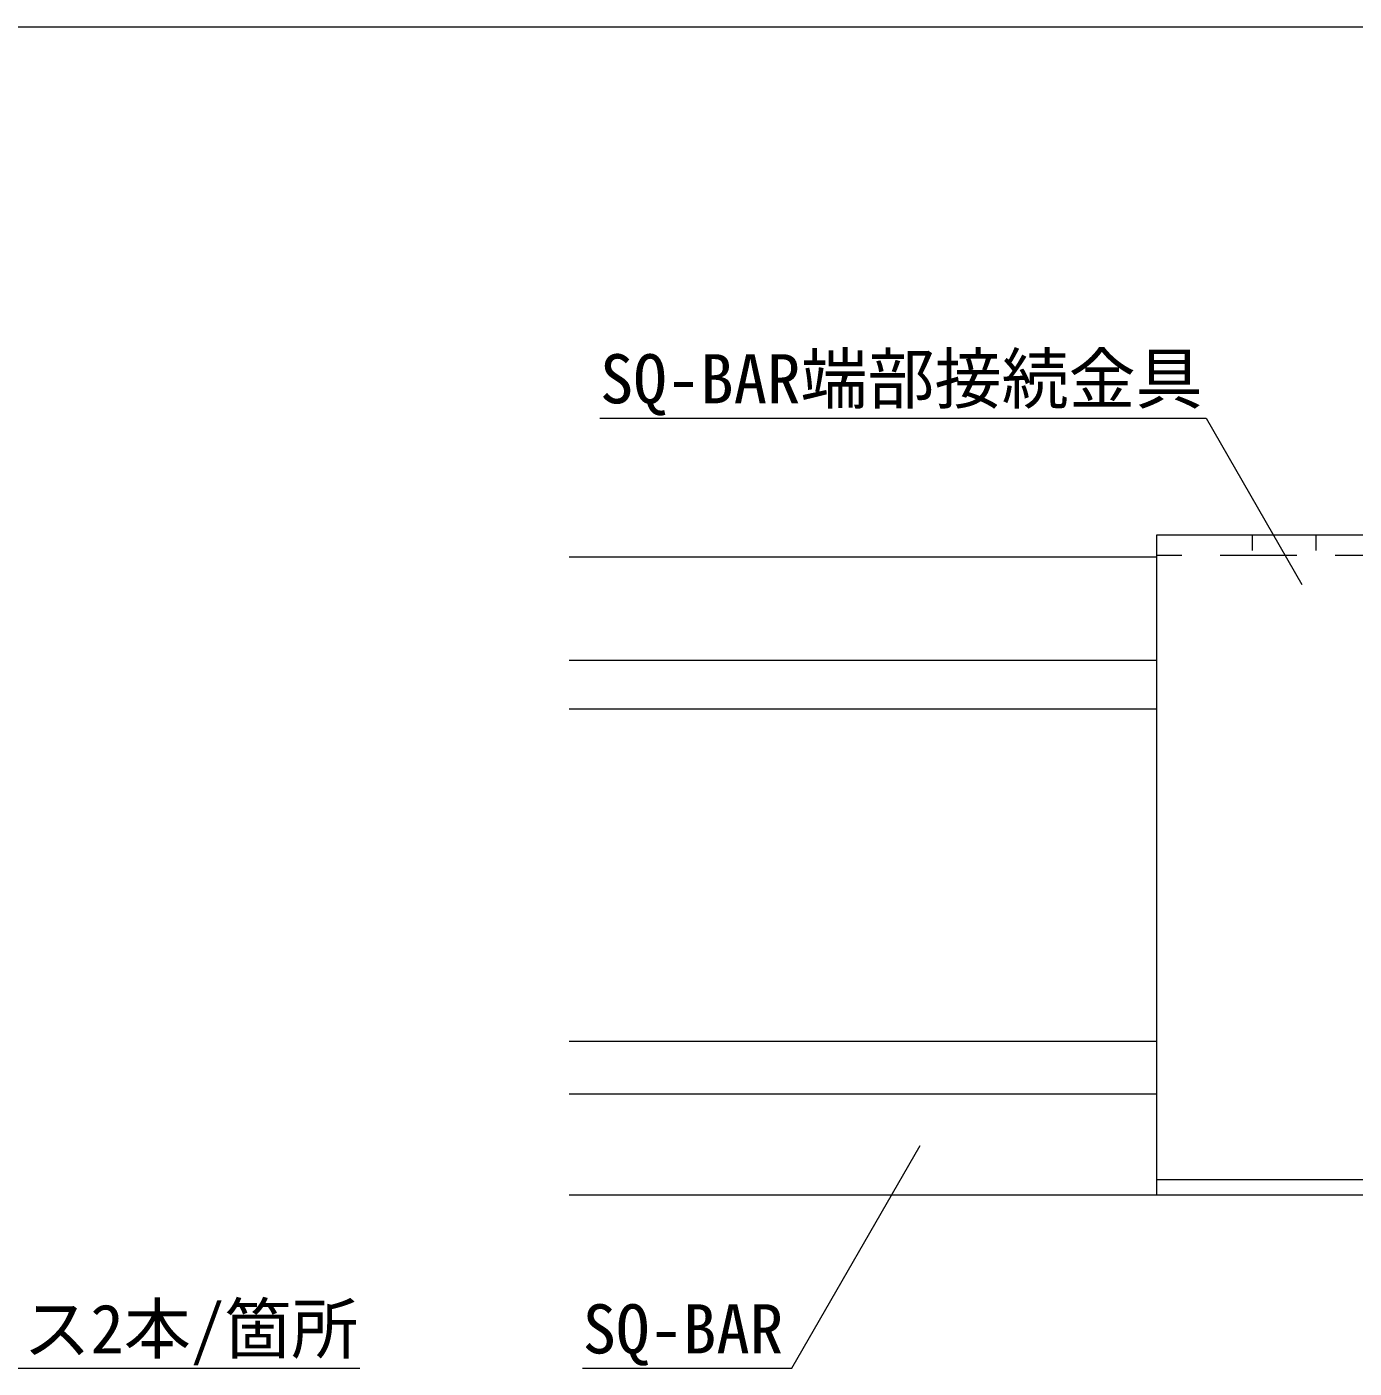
# Model space of a CAD drawing. Units: millimetres on the paper, with parts at other scales. Extents: x -195 to 195, y -135 to 132.
# Drawn here: x -69.09 to -34.44, y -106.98 to -71.97 of the extents above; entities that cross this region are included whole.
import ezdxf
from ezdxf.enums import TextEntityAlignment as Align

# ---------------------------------------------------------------- set-up
doc = ezdxf.new("R2010")
doc.units = ezdxf.units.MM
doc.linetypes.add('DASHED2', pattern=[3, 2, -1])
for name, color, linetype, lineweight in [('2-2_野縁受け', 3, 'Continuous', 18), ('2-6_文字', 7, 'Continuous', 18), ('2-B_補強金具・金具・その他', 7, 'Continuous', 18), ('F-3_野縁', 3, 'Continuous', 18)]:
    doc.layers.add(name, color=color, linetype=linetype, lineweight=lineweight)
doc.styles.add('ＭＳ ゴシック', font='')
doc.styles.get('ＭＳ ゴシック').set_extended_font_data('MS Gothic')

msp = doc.modelspace()

# ---------------------------------------------------------------- linework, layer by layer
at = {"layer": '2-2_野縁受け'}
for p, q in [((-54.939, -85.803), (-39.603, -85.803)), ((-54.939, -88.5), (-39.603, -88.5)), ((-54.939, -89.773), (-39.603, -89.773)), ((-54.939, -98.451), (-39.603, -98.451)), ((-54.939, -99.822), (-39.603, -99.822)), ((-22.153, -102.47), (-54.939, -102.47))]:
    msp.add_line(p, q, dxfattribs=at)
at = {"layer": '2-6_文字'}
for p, q in [((-49.124, -106.983), (-45.769, -101.171)), ((-70.934, -106.983), (-60.398, -106.983)), ((-54.583, -106.983), (-49.124, -106.983))]:
    msp.add_line(p, q, dxfattribs=at)
msp.add_lwpolyline([(-54.131, -82.182), (-38.307, -82.182), (-35.801, -86.522)], dxfattribs=at)
at = {"layer": '2-B_補強金具・金具・その他'}
for p, q in [((-39.603, -85.237), (-39.603, -102.47)), ((-32.937, -85.237), (-39.603, -85.237)), ((-20.07, -102.07), (-39.603, -102.07)), ((-20.07, -102.47), (-39.603, -102.47))]:
    msp.add_line(p, q, dxfattribs=at)
at = {"layer": '2-B_補強金具・金具・その他', "linetype": 'DASHED2'}
for p, q in [((-37.103, -85.237), (-37.103, -85.637)), ((-35.437, -85.237), (-35.437, -85.637)), ((-32.937, -85.77), (-39.603, -85.77))]:
    msp.add_line(p, q, dxfattribs=at)
at = {"layer": 'F-3_野縁'}
msp.add_line((-191, -71.969), (-2.548, -71.969), dxfattribs=at)

# ---------------------------------------------------------------- texts
at = {"layer": '2-6_文字', "style": 'ＭＳ ゴシック'}
for s, p in [('SQ-BAR端部接続金具', (-54.131, -82.182)), ('ビス2本/箇所', (-70.934, -106.983)), ('SQ-BAR', (-54.583, -106.983))]:
    msp.add_text(s, height=1.283, dxfattribs=at).set_placement(p, align=Align.BOTTOM_LEFT)

doc.saveas('drawing.dxf')
